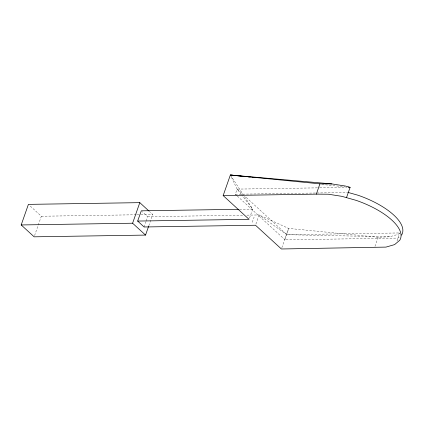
<?xml version="1.0" encoding="UTF-8"?>
<svg xmlns="http://www.w3.org/2000/svg" width="424" height="424" viewBox="0 0 424 424"><rect width="100%" height="100%" fill="white"/><g stroke="black" fill="none" stroke-linecap="round" stroke-linejoin="round"><path stroke-width="0.32" stroke-dasharray="2.12 1.59" d="M34.583 235.574L41.351 216.245L29.362 205.258M144.107 226.978L146.015 221.529M146.227 220.925L147.711 216.691L142.226 211.661M148.819 225.732L152.746 214.512L149.391 211.438M236.788 195.597L235.325 194.256L237.127 189.109L231.207 176.776M252.28 222.287L254.087 217.125M255.932 224.031L259.106 214.957L288.611 228.414L378.171 237.249L389.582 236.809L398.189 234.329L399.832 232.94L286.857 234.7L259.106 214.957L245.925 215.159M281.843 247.738L288.611 228.414L285.055 239.841L398.03 238.087L400.028 236.401M374.97 246.392L378.171 237.249M397.034 240.943L399.832 232.94M249.487 218.127L252.709 209.09L243.339 194.802M241.521 194.743L237.127 189.109L319.055 187.837M319.712 187.827L346.8 187.403M235.325 194.256L348.305 192.496M239.523 209.292L252.709 209.09L241.924 195.257M41.351 216.245L136.268 214.767M136.926 214.761L140.222 214.708M140.879 214.698L152.746 214.512M147.711 216.691L243.286 215.201M389.582 236.809L286.857 234.7L244.929 196.259M321.816 184.435L344.839 186.809M237.127 189.109L242.978 194.473M237.276 196.042L285.055 239.841M230.364 175.017L242.978 194.25"/><path stroke-width="0.64" d="M148.596 226.358L145.543 235.087L34.143 236.82L21.2 224.953L28.403 204.379L139.803 202.646L148.914 210.998M145.543 235.087L132.601 223.22L139.803 202.646M238.866 209.302L141.309 210.823L137.657 221.063L249.058 219.33L223.157 195.586L230.364 175.017L331.897 183.926L345.539 186.062L350.102 187.35L346.503 197.637M223.157 195.586L316.325 194.139L319.924 183.852L331.897 183.926M21.2 224.953L132.601 223.22M316.325 194.139L328.293 194.213L341.935 196.349L356.192 200.377A53.737 21.343 19.3 0 1 399.726 240.286L394.585 244.616L385.978 247.097L281.404 248.983L255.508 225.245L144.107 226.978L137.657 221.063M319.924 183.852L230.364 175.017L241.548 176.167M242.862 176.304L245.496 176.575M248.125 176.845L250.102 177.047M252.731 177.317L254.05 177.455M348.131 187.148L350.102 187.35M348.305 192.496L357.994 195.231A53.737 21.343 19.3 0 1 401.528 235.145"/></g></svg>
